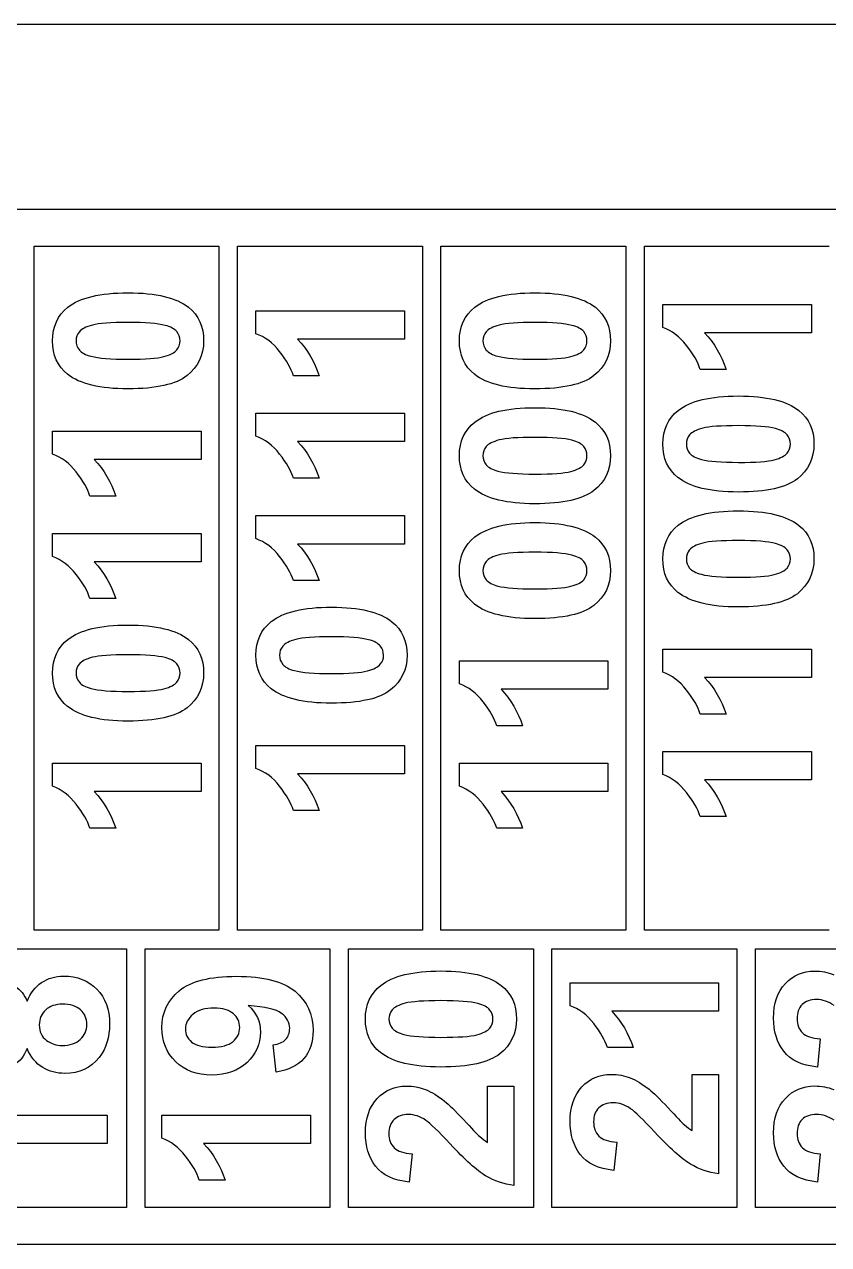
# Model space of a CAD drawing. Header units: millimetres. Extents: x -30 to 404, y 52 to 300.
# Drawn here: x 253.5 to 297, y 52 to 118 of the extents above; entities that cross this region are included whole.
import ezdxf

# ---------------------------------------------------------------- set-up
doc = ezdxf.new("R2010")
doc.units = ezdxf.units.MM
doc.layers.get('0').update_dxf_attribs({"lineweight": 25, "true_color": 0xffffff})
doc.layers.add('Gravure1', color=3, linetype='Continuous', lineweight=25, true_color=0x00ff00)

msp = doc.modelspace()

# ---------------------------------------------------------------- linework, layer by layer
for p, q in [((346, 118), (120, 118)), ((10, 108), (404, 108)), ((404, 52), (10, 52))]:
    msp.add_line(p, q)
at = {"layer": 'Gravure1'}
for p, q in [((254, 69), (254, 106)), ((254, 106), (264, 106)), ((264, 106), (264, 69)), ((265, 69), (265, 106)), ((265, 106), (275, 106)), ((275, 106), (275, 69)), ((276, 69), (276, 106)), ((276, 106), (286, 106)), ((286, 106), (286, 69)), ((287, 69), (287, 106)), ((287, 106), (297, 106)), ((266, 101.27), (266, 102.514)), ((266, 102.514), (274.033, 102.514)), ((274.033, 102.514), (274.033, 100.981)), ((288, 101.606), (288, 102.85)), ((288, 102.85), (296.033, 102.85)), ((296.033, 102.85), (296.033, 101.316)), ((274.033, 100.981), (268.254, 100.981)), ((296.033, 101.316), (290.254, 101.316)), ((291.417, 99.335), (290.025, 99.335)), ((269.417, 99), (268.025, 99)), ((266, 95.727), (266, 96.971)), ((266, 96.971), (274.033, 96.971)), ((274.033, 96.971), (274.033, 95.438)), ((255, 94.759), (255, 96.003)), ((255, 96.003), (263.033, 96.003)), ((263.033, 96.003), (263.033, 94.47)), ((274.033, 95.438), (268.254, 95.438)), ((263.033, 94.47), (257.254, 94.47)), ((269.417, 93.456), (268.025, 93.456)), ((258.417, 92.489), (257.025, 92.489)), ((266, 90.184), (266, 91.428)), ((266, 91.428), (274.033, 91.428)), ((274.033, 91.428), (274.033, 89.894)), ((255, 89.216), (255, 90.46)), ((255, 90.46), (263.033, 90.46)), ((263.033, 90.46), (263.033, 88.927)), ((274.033, 89.894), (268.254, 89.894)), ((263.033, 88.927), (257.254, 88.927)), ((269.417, 87.913), (268.025, 87.913)), ((258.417, 86.945), (257.025, 86.945)), ((288, 82.964), (288, 84.208)), ((288, 84.208), (296.033, 84.208)), ((296.033, 84.208), (296.033, 82.675)), ((277, 82.332), (277, 83.576)), ((277, 83.576), (285.033, 83.576)), ((285.033, 83.576), (285.033, 82.042)), ((296.033, 82.675), (290.254, 82.675)), ((285.033, 82.042), (279.254, 82.042)), ((291.417, 80.694), (290.025, 80.694)), ((280.417, 80.061), (279.025, 80.061)), ((266, 77.756), (266, 79)), ((266, 79), (274.033, 79)), ((274.033, 79), (274.033, 77.467)), ((288, 77.421), (288, 78.665)), ((288, 78.665), (296.033, 78.665)), ((296.033, 78.665), (296.033, 77.132)), ((255, 76.789), (255, 78.033)), ((255, 78.033), (263.033, 78.033)), ((263.033, 78.033), (263.033, 76.499)), ((277, 76.789), (277, 78.033)), ((277, 78.033), (285.033, 78.033)), ((285.033, 78.033), (285.033, 76.499)), ((274.033, 77.467), (268.254, 77.467)), ((296.033, 77.132), (290.254, 77.132)), ((263.033, 76.499), (257.254, 76.499)), ((285.033, 76.499), (279.254, 76.499)), ((269.417, 75.486), (268.025, 75.486)), ((291.417, 75.15), (290.025, 75.15)), ((258.417, 74.518), (257.025, 74.518)), ((280.417, 74.518), (279.025, 74.518)), ((264, 69), (254, 69)), ((275, 69), (265, 69)), ((286, 69), (276, 69)), ((297, 69), (287, 69)), ((249, 68), (259, 68)), ((259, 68), (259, 54)), ((260, 68), (270, 68)), ((260, 54), (260, 68)), ((270, 68), (270, 54)), ((271, 68), (281, 68)), ((271, 54), (271, 68)), ((281, 68), (281, 54)), ((282, 68), (292, 68)), ((282, 54), (282, 68)), ((292, 68), (292, 54)), ((293, 68), (303, 68)), ((293, 54), (293, 68)), ((282.984, 64.923), (282.984, 66.167)), ((282.984, 66.167), (291.016, 66.167)), ((291.016, 66.167), (291.016, 64.633)), ((291.016, 64.633), (285.237, 64.633)), ((267.095, 61.325), (266.932, 62.808)), ((296.505, 63.127), (296.353, 61.599)), ((286.4, 62.652), (285.008, 62.652)), ((289.592, 61.208), (291.016, 61.208)), ((289.592, 58.163), (289.592, 61.208)), ((291.016, 61.208), (291.016, 55.833)), ((278.523, 60.575), (279.948, 60.575)), ((278.523, 57.53), (278.523, 60.575)), ((279.948, 60.575), (279.948, 55.201)), ((249.913, 58.993), (257.946, 58.993)), ((257.946, 58.993), (257.946, 57.46)), ((260.913, 57.758), (260.913, 59.002)), ((260.913, 59.002), (268.946, 59.002)), ((268.946, 59.002), (268.946, 57.468)), ((257.946, 57.46), (252.167, 57.46)), ((268.946, 57.468), (263.167, 57.468)), ((285.505, 57.541), (285.353, 56.013)), ((274.436, 56.908), (274.284, 55.38)), ((296.505, 56.914), (296.353, 55.385)), ((264.33, 55.487), (262.937, 55.487)), ((259, 54), (249, 54)), ((270, 54), (260, 54)), ((281, 54), (271, 54)), ((292, 54), (282, 54)), ((303, 54), (293, 54))]:
    msp.add_line(p, q, dxfattribs=at)
for points in [[(255.83, 102.702), (256.485, 103.222), (257.571, 103.482), (259.087, 103.482)], [(259.087, 103.482), (260.601, 103.482), (261.689, 103.22), (262.35, 102.697)], [(277.83, 102.702), (278.485, 103.222), (279.571, 103.482), (281.087, 103.482)], [(281.087, 103.482), (282.601, 103.482), (283.689, 103.22), (284.35, 102.697)], [(255, 100.885), (255, 101.66), (255.277, 102.265), (255.83, 102.702)], [(262.35, 102.697), (262.896, 102.263), (263.169, 101.66), (263.169, 100.885)], [(277, 100.885), (277, 101.66), (277.277, 102.265), (277.83, 102.702)], [(284.35, 102.697), (284.896, 102.263), (285.169, 101.66), (285.169, 100.885)], [(257.153, 101.737), (256.802, 101.642), (256.567, 101.523), (256.449, 101.379)], [(259.087, 101.878), (258.149, 101.878), (257.504, 101.831), (257.153, 101.737)], [(261.084, 101.72), (260.691, 101.825), (260.026, 101.878), (259.087, 101.878)], [(261.72, 101.382), (261.602, 101.528), (261.39, 101.64), (261.084, 101.72)], [(279.153, 101.737), (278.802, 101.642), (278.567, 101.523), (278.449, 101.379)], [(281.087, 101.878), (280.149, 101.878), (279.504, 101.831), (279.153, 101.737)], [(283.084, 101.72), (282.691, 101.825), (282.026, 101.878), (281.087, 101.878)], [(283.72, 101.382), (283.602, 101.528), (283.39, 101.64), (283.084, 101.72)], [(256.449, 101.379), (256.331, 101.235), (256.272, 101.07), (256.272, 100.885)], [(261.897, 100.885), (261.897, 101.07), (261.838, 101.236), (261.72, 101.382)], [(267.28, 100.304), (266.915, 100.774), (266.488, 101.096), (266, 101.27)], [(268.254, 100.981), (268.778, 100.421), (269.165, 99.76), (269.417, 99)], [(278.449, 101.379), (278.331, 101.235), (278.272, 101.07), (278.272, 100.885)], [(283.897, 100.885), (283.897, 101.07), (283.838, 101.236), (283.72, 101.382)], [(289.28, 100.639), (288.915, 101.109), (288.488, 101.431), (288, 101.606)], [(290.254, 101.316), (290.778, 100.756), (291.165, 100.095), (291.417, 99.335)], [(255.818, 99.073), (255.273, 99.506), (255, 100.11), (255, 100.885)], [(256.272, 100.885), (256.272, 100.699), (256.331, 100.534), (256.449, 100.388)], [(256.449, 100.388), (256.567, 100.243), (256.779, 100.13), (257.085, 100.05)], [(261.022, 100.034), (261.373, 100.128), (261.607, 100.247), (261.723, 100.391)], [(261.723, 100.391), (261.839, 100.535), (261.897, 100.699), (261.897, 100.885)], [(263.169, 100.885), (263.169, 100.107), (262.87, 99.479), (262.271, 99.002)], [(277.818, 99.073), (277.273, 99.506), (277, 100.11), (277, 100.885)], [(278.272, 100.885), (278.272, 100.699), (278.331, 100.534), (278.449, 100.388)], [(278.449, 100.388), (278.567, 100.243), (278.779, 100.13), (279.085, 100.05)], [(283.022, 100.034), (283.373, 100.128), (283.607, 100.247), (283.723, 100.391)], [(283.723, 100.391), (283.839, 100.535), (283.897, 100.699), (283.897, 100.885)], [(285.169, 100.885), (285.169, 100.107), (284.87, 99.479), (284.271, 99.002)], [(290.025, 99.335), (289.894, 99.735), (289.645, 100.17), (289.28, 100.639)], [(257.085, 100.05), (257.481, 99.944), (258.149, 99.891), (259.087, 99.891)], [(259.087, 99.891), (260.026, 99.891), (260.671, 99.939), (261.022, 100.034)], [(268.025, 99), (267.894, 99.4), (267.645, 99.834), (267.28, 100.304)], [(279.085, 100.05), (279.481, 99.944), (280.149, 99.891), (281.087, 99.891)], [(281.087, 99.891), (282.026, 99.891), (282.671, 99.939), (283.022, 100.034)], [(259.071, 98.287), (257.565, 98.287), (256.481, 98.549), (255.818, 99.073)], [(262.271, 99.002), (261.673, 98.526), (260.606, 98.287), (259.071, 98.287)], [(281.071, 98.287), (279.565, 98.287), (278.481, 98.549), (277.818, 99.073)], [(284.271, 99.002), (283.673, 98.526), (282.606, 98.287), (281.071, 98.287)], [(288.83, 97.12), (289.485, 97.641), (290.571, 97.901), (292.087, 97.901)], [(292.087, 97.901), (293.601, 97.901), (294.689, 97.639), (295.35, 97.115)], [(277.83, 96.488), (278.485, 97.008), (279.571, 97.268), (281.087, 97.268)], [(281.087, 97.268), (282.601, 97.268), (283.689, 97.007), (284.35, 96.483)], [(288, 95.304), (288, 96.079), (288.277, 96.684), (288.83, 97.12)], [(295.35, 97.115), (295.896, 96.682), (296.169, 96.079), (296.169, 95.304)], [(277, 94.672), (277, 95.446), (277.277, 96.051), (277.83, 96.488)], [(284.35, 96.483), (284.896, 96.05), (285.169, 95.446), (285.169, 94.672)], [(267.28, 94.761), (266.915, 95.23), (266.488, 95.553), (266, 95.727)], [(289.449, 95.798), (289.331, 95.654), (289.272, 95.489), (289.272, 95.304)], [(290.153, 96.155), (289.802, 96.061), (289.567, 95.942), (289.449, 95.798)], [(292.087, 96.297), (291.149, 96.297), (290.504, 96.25), (290.153, 96.155)], [(294.084, 96.138), (293.691, 96.244), (293.026, 96.297), (292.087, 96.297)], [(294.72, 95.8), (294.602, 95.946), (294.39, 96.059), (294.084, 96.138)], [(294.897, 95.304), (294.897, 95.489), (294.838, 95.655), (294.72, 95.8)], [(268.254, 95.438), (268.778, 94.877), (269.165, 94.217), (269.417, 93.456)], [(278.449, 95.165), (278.331, 95.021), (278.272, 94.857), (278.272, 94.672)], [(279.153, 95.523), (278.802, 95.429), (278.567, 95.309), (278.449, 95.165)], [(281.087, 95.664), (280.149, 95.664), (279.504, 95.617), (279.153, 95.523)], [(283.084, 95.506), (282.691, 95.611), (282.026, 95.664), (281.087, 95.664)], [(283.72, 95.168), (283.602, 95.314), (283.39, 95.426), (283.084, 95.506)], [(283.897, 94.672), (283.897, 94.857), (283.838, 95.022), (283.72, 95.168)], [(288.818, 93.492), (288.273, 93.925), (288, 94.529), (288, 95.304)], [(289.272, 95.304), (289.272, 95.118), (289.331, 94.953), (289.449, 94.807)], [(294.723, 94.81), (294.839, 94.953), (294.897, 95.118), (294.897, 95.304)], [(296.169, 95.304), (296.169, 94.525), (295.87, 93.898), (295.271, 93.421)], [(256.28, 93.793), (255.915, 94.263), (255.488, 94.585), (255, 94.759)], [(257.254, 94.47), (257.778, 93.909), (258.165, 93.249), (258.417, 92.489)], [(268.025, 93.456), (267.894, 93.856), (267.645, 94.291), (267.28, 94.761)], [(277.818, 92.859), (277.273, 93.292), (277, 93.896), (277, 94.672)], [(278.272, 94.672), (278.272, 94.486), (278.331, 94.32), (278.449, 94.175)], [(283.723, 94.177), (283.839, 94.321), (283.897, 94.486), (283.897, 94.672)], [(285.169, 94.672), (285.169, 93.893), (284.87, 93.265), (284.271, 92.789)], [(289.449, 94.807), (289.567, 94.662), (289.779, 94.549), (290.085, 94.469)], [(290.085, 94.469), (290.481, 94.363), (291.149, 94.31), (292.087, 94.31)], [(292.087, 94.31), (293.026, 94.31), (293.671, 94.358), (294.022, 94.452)], [(294.022, 94.452), (294.373, 94.547), (294.607, 94.666), (294.723, 94.81)], [(257.025, 92.489), (256.894, 92.888), (256.645, 93.323), (256.28, 93.793)], [(278.449, 94.175), (278.567, 94.029), (278.779, 93.916), (279.085, 93.836)], [(279.085, 93.836), (279.481, 93.731), (280.149, 93.678), (281.087, 93.678)], [(281.087, 93.678), (282.026, 93.678), (282.671, 93.725), (283.022, 93.82)], [(283.022, 93.82), (283.373, 93.914), (283.607, 94.034), (283.723, 94.177)], [(292.071, 92.706), (290.565, 92.706), (289.481, 92.968), (288.818, 93.492)], [(295.271, 93.421), (294.673, 92.944), (293.606, 92.706), (292.071, 92.706)], [(281.071, 92.073), (279.565, 92.073), (278.481, 92.335), (277.818, 92.859)], [(284.271, 92.789), (283.673, 92.312), (282.606, 92.073), (281.071, 92.073)], [(288.83, 90.907), (289.485, 91.427), (290.571, 91.687), (292.087, 91.687)], [(292.087, 91.687), (293.601, 91.687), (294.689, 91.425), (295.35, 90.901)], [(277.83, 90.274), (278.485, 90.795), (279.571, 91.055), (281.087, 91.055)], [(281.087, 91.055), (282.601, 91.055), (283.689, 90.793), (284.35, 90.269)], [(288, 89.09), (288, 89.865), (288.277, 90.47), (288.83, 90.907)], [(295.35, 90.901), (295.896, 90.468), (296.169, 89.865), (296.169, 89.09)], [(267.28, 89.217), (266.915, 89.687), (266.488, 90.009), (266, 90.184)], [(268.254, 89.894), (268.778, 89.334), (269.165, 88.673), (269.417, 87.913)], [(277, 88.458), (277, 89.232), (277.277, 89.838), (277.83, 90.274)], [(284.35, 90.269), (284.896, 89.836), (285.169, 89.232), (285.169, 88.458)], [(290.153, 89.942), (289.802, 89.847), (289.567, 89.728), (289.449, 89.584)], [(292.087, 90.083), (291.149, 90.083), (290.504, 90.036), (290.153, 89.942)], [(294.084, 89.925), (293.691, 90.03), (293.026, 90.083), (292.087, 90.083)], [(294.72, 89.587), (294.602, 89.732), (294.39, 89.845), (294.084, 89.925)], [(256.28, 88.25), (255.915, 88.719), (255.488, 89.041), (255, 89.216)], [(268.025, 87.913), (267.894, 88.313), (267.645, 88.748), (267.28, 89.217)], [(279.153, 89.309), (278.802, 89.215), (278.567, 89.096), (278.449, 88.952)], [(281.087, 89.45), (280.149, 89.45), (279.504, 89.403), (279.153, 89.309)], [(283.084, 89.292), (282.691, 89.398), (282.026, 89.45), (281.087, 89.45)], [(283.72, 88.954), (283.602, 89.1), (283.39, 89.213), (283.084, 89.292)], [(289.449, 89.584), (289.331, 89.44), (289.272, 89.275), (289.272, 89.09)], [(294.897, 89.09), (294.897, 89.275), (294.838, 89.441), (294.72, 89.587)], [(257.254, 88.927), (257.778, 88.366), (258.165, 87.706), (258.417, 86.945)], [(277.818, 86.645), (277.273, 87.078), (277, 87.683), (277, 88.458)], [(278.449, 88.952), (278.331, 88.807), (278.272, 88.643), (278.272, 88.458)], [(278.272, 88.458), (278.272, 88.272), (278.331, 88.106), (278.449, 87.961)], [(283.897, 88.458), (283.897, 88.643), (283.838, 88.808), (283.72, 88.954)], [(283.723, 87.963), (283.839, 88.107), (283.897, 88.272), (283.897, 88.458)], [(285.169, 88.458), (285.169, 87.679), (284.87, 87.051), (284.271, 86.575)], [(288.818, 87.278), (288.273, 87.711), (288, 88.315), (288, 89.09)], [(289.272, 89.09), (289.272, 88.904), (289.331, 88.739), (289.449, 88.593)], [(289.449, 88.593), (289.567, 88.448), (289.779, 88.335), (290.085, 88.255)], [(294.022, 88.239), (294.373, 88.333), (294.607, 88.452), (294.723, 88.596)], [(294.723, 88.596), (294.839, 88.74), (294.897, 88.904), (294.897, 89.09)], [(296.169, 89.09), (296.169, 88.312), (295.87, 87.684), (295.271, 87.207)], [(257.025, 86.945), (256.894, 87.345), (256.645, 87.78), (256.28, 88.25)], [(278.449, 87.961), (278.567, 87.816), (278.779, 87.703), (279.085, 87.622)], [(283.022, 87.606), (283.373, 87.701), (283.607, 87.82), (283.723, 87.963)], [(290.085, 88.255), (290.481, 88.149), (291.149, 88.096), (292.087, 88.096)], [(292.087, 88.096), (293.026, 88.096), (293.671, 88.144), (294.022, 88.239)], [(279.085, 87.622), (279.481, 87.517), (280.149, 87.464), (281.087, 87.464)], [(281.087, 87.464), (282.026, 87.464), (282.671, 87.511), (283.022, 87.606)], [(292.071, 86.492), (290.565, 86.492), (289.481, 86.754), (288.818, 87.278)], [(295.271, 87.207), (294.673, 86.731), (293.606, 86.492), (292.071, 86.492)], [(266.83, 85.699), (267.485, 86.219), (268.571, 86.479), (270.087, 86.479)], [(270.087, 86.479), (271.601, 86.479), (272.689, 86.217), (273.35, 85.693)], [(281.071, 85.86), (279.565, 85.86), (278.481, 86.122), (277.818, 86.645)], [(284.271, 86.575), (283.673, 86.098), (282.606, 85.86), (281.071, 85.86)], [(255.83, 84.731), (256.485, 85.251), (257.571, 85.511), (259.087, 85.511)], [(259.087, 85.511), (260.601, 85.511), (261.689, 85.249), (262.35, 84.726)], [(266, 83.882), (266, 84.657), (266.277, 85.262), (266.83, 85.699)], [(273.35, 85.693), (273.896, 85.26), (274.169, 84.657), (274.169, 83.882)], [(255, 82.915), (255, 83.689), (255.277, 84.294), (255.83, 84.731)], [(262.35, 84.726), (262.896, 84.293), (263.169, 83.689), (263.169, 82.915)], [(268.153, 84.734), (267.802, 84.639), (267.567, 84.52), (267.449, 84.376)], [(270.087, 84.875), (269.149, 84.875), (268.504, 84.828), (268.153, 84.734)], [(272.084, 84.716), (271.691, 84.822), (271.026, 84.875), (270.087, 84.875)], [(272.72, 84.379), (272.602, 84.524), (272.39, 84.637), (272.084, 84.716)], [(259.087, 83.907), (258.149, 83.907), (257.504, 83.86), (257.153, 83.766)], [(261.084, 83.749), (260.691, 83.854), (260.026, 83.907), (259.087, 83.907)], [(266.818, 82.07), (266.273, 82.503), (266, 83.107), (266, 83.882)], [(267.449, 84.376), (267.331, 84.232), (267.272, 84.067), (267.272, 83.882)], [(267.272, 83.882), (267.272, 83.696), (267.331, 83.531), (267.449, 83.385)], [(272.897, 83.882), (272.897, 84.067), (272.838, 84.233), (272.72, 84.379)], [(272.723, 83.388), (272.839, 83.532), (272.897, 83.696), (272.897, 83.882)], [(274.169, 83.882), (274.169, 83.104), (273.87, 82.476), (273.271, 81.999)], [(256.449, 83.408), (256.331, 83.264), (256.272, 83.1), (256.272, 82.915)], [(257.153, 83.766), (256.802, 83.671), (256.567, 83.552), (256.449, 83.408)], [(261.72, 83.411), (261.602, 83.557), (261.39, 83.669), (261.084, 83.749)], [(261.897, 82.915), (261.897, 83.1), (261.838, 83.265), (261.72, 83.411)], [(267.449, 83.385), (267.567, 83.24), (267.779, 83.127), (268.085, 83.047)], [(272.022, 83.03), (272.373, 83.125), (272.607, 83.244), (272.723, 83.388)], [(255.818, 81.102), (255.273, 81.535), (255, 82.139), (255, 82.915)], [(256.272, 82.915), (256.272, 82.729), (256.331, 82.563), (256.449, 82.418)], [(261.723, 82.42), (261.839, 82.564), (261.897, 82.729), (261.897, 82.915)], [(263.169, 82.915), (263.169, 82.136), (262.87, 81.508), (262.271, 81.031)], [(268.085, 83.047), (268.481, 82.941), (269.149, 82.888), (270.087, 82.888)], [(270.087, 82.888), (271.026, 82.888), (271.671, 82.936), (272.022, 83.03)], [(289.28, 81.998), (288.915, 82.468), (288.488, 82.79), (288, 82.964)], [(290.254, 82.675), (290.778, 82.114), (291.165, 81.454), (291.417, 80.694)], [(256.449, 82.418), (256.567, 82.272), (256.779, 82.159), (257.085, 82.079)], [(257.085, 82.079), (257.481, 81.973), (258.149, 81.921), (259.087, 81.921)], [(259.087, 81.921), (260.026, 81.921), (260.671, 81.968), (261.022, 82.063)], [(261.022, 82.063), (261.373, 82.157), (261.607, 82.277), (261.723, 82.42)], [(270.071, 81.284), (268.565, 81.284), (267.481, 81.546), (266.818, 82.07)], [(273.271, 81.999), (272.673, 81.523), (271.606, 81.284), (270.071, 81.284)], [(278.28, 81.365), (277.915, 81.835), (277.488, 82.157), (277, 82.332)], [(279.254, 82.042), (279.778, 81.482), (280.165, 80.821), (280.417, 80.061)], [(290.025, 80.694), (289.894, 81.093), (289.645, 81.528), (289.28, 81.998)], [(279.025, 80.061), (278.894, 80.461), (278.645, 80.896), (278.28, 81.365)], [(259.071, 80.316), (257.565, 80.316), (256.481, 80.578), (255.818, 81.102)], [(262.271, 81.031), (261.673, 80.555), (260.606, 80.316), (259.071, 80.316)], [(267.28, 76.79), (266.915, 77.26), (266.488, 77.582), (266, 77.756)], [(268.254, 77.467), (268.778, 76.906), (269.165, 76.246), (269.417, 75.486)], [(289.28, 76.455), (288.915, 76.924), (288.488, 77.246), (288, 77.421)], [(256.28, 75.822), (255.915, 76.292), (255.488, 76.614), (255, 76.789)], [(268.025, 75.486), (267.894, 75.885), (267.645, 76.32), (267.28, 76.79)], [(278.28, 75.822), (277.915, 76.292), (277.488, 76.614), (277, 76.789)], [(290.254, 77.132), (290.778, 76.571), (291.165, 75.911), (291.417, 75.15)], [(257.254, 76.499), (257.778, 75.939), (258.165, 75.278), (258.417, 74.518)], [(279.254, 76.499), (279.778, 75.939), (280.165, 75.278), (280.417, 74.518)], [(290.025, 75.15), (289.894, 75.55), (289.645, 75.985), (289.28, 76.455)], [(257.025, 74.518), (256.894, 74.918), (256.645, 75.352), (256.28, 75.822)], [(279.025, 74.518), (278.894, 74.918), (278.645, 75.352), (278.28, 75.822)], [(272.746, 66.019), (273.401, 66.539), (274.486, 66.799), (276.003, 66.799)], [(276.003, 66.799), (277.516, 66.799), (278.604, 66.537), (279.266, 66.014)], [(294.622, 66.118), (295.048, 66.569), (295.577, 66.794), (296.21, 66.794)], [(296.21, 66.794), (296.57, 66.794), (296.914, 66.729), (297.239, 66.6)], [(253.629, 65.162), (253.807, 65.607), (254.067, 65.944), (254.409, 66.175)], [(254.409, 66.175), (254.751, 66.406), (255.146, 66.522), (255.594, 66.522)], [(255.594, 66.522), (256.332, 66.522), (256.933, 66.286), (257.394, 65.815)], [(261.854, 65.733), (262.482, 66.253), (263.515, 66.513), (264.952, 66.513)], [(264.952, 66.513), (266.414, 66.513), (267.469, 66.242), (268.116, 65.701)], [(271.916, 64.202), (271.916, 64.977), (272.192, 65.582), (272.746, 66.019)], [(279.266, 66.014), (279.812, 65.581), (280.084, 64.977), (280.084, 64.202)], [(293.984, 64.256), (293.984, 65.046), (294.196, 65.667), (294.622, 66.118)], [(252.966, 65.976), (253.256, 65.783), (253.477, 65.512), (253.629, 65.162)], [(257.394, 65.815), (257.856, 65.344), (258.087, 64.718), (258.087, 63.935)], [(260.913, 63.736), (260.913, 64.548), (261.227, 65.213), (261.854, 65.733)], [(268.116, 65.701), (268.763, 65.159), (269.087, 64.453), (269.087, 63.584)], [(254.625, 64.688), (254.398, 64.477), (254.284, 64.209), (254.284, 63.886)], [(255.528, 65.004), (255.154, 65.004), (254.853, 64.899), (254.625, 64.688)], [(256.514, 64.693), (256.286, 64.9), (255.958, 65.004), (255.528, 65.004)], [(256.855, 63.908), (256.855, 64.224), (256.741, 64.486), (256.514, 64.693)], [(263.745, 64.795), (263.25, 64.795), (262.867, 64.681), (262.594, 64.454)], [(264.771, 64.492), (264.539, 64.694), (264.197, 64.795), (263.745, 64.795)], [(267.385, 64.506), (267.094, 64.727), (266.49, 64.869), (265.574, 64.931)], [(265.574, 64.931), (266.021, 64.545), (266.244, 64.063), (266.244, 63.486)], [(273.365, 64.696), (273.246, 64.552), (273.187, 64.388), (273.187, 64.202)], [(274.068, 65.054), (273.717, 64.959), (273.483, 64.84), (273.365, 64.696)], [(276.003, 65.195), (275.064, 65.195), (274.419, 65.148), (274.068, 65.054)], [(278, 65.037), (277.607, 65.142), (276.941, 65.195), (276.003, 65.195)], [(278.635, 64.699), (278.517, 64.845), (278.305, 64.957), (278, 65.037)], [(278.813, 64.202), (278.813, 64.388), (278.754, 64.553), (278.635, 64.699)], [(284.264, 63.956), (283.898, 64.426), (283.472, 64.748), (282.984, 64.923)], [(295.531, 64.98), (295.347, 64.796), (295.255, 64.542), (295.255, 64.218)], [(296.32, 65.255), (295.978, 65.255), (295.715, 65.163), (295.531, 64.98)], [(297.257, 64.938), (296.941, 65.15), (296.629, 65.255), (296.32, 65.255)], [(262.594, 64.454), (262.321, 64.226), (262.184, 63.963), (262.184, 63.665)], [(265.12, 63.747), (265.12, 64.042), (265.004, 64.29), (264.771, 64.492)], [(267.822, 63.698), (267.822, 64.015), (267.676, 64.284), (267.385, 64.506)], [(272.734, 62.39), (272.188, 62.823), (271.916, 63.427), (271.916, 64.202)], [(273.187, 64.202), (273.187, 64.017), (273.246, 63.851), (273.365, 63.706)], [(278.639, 63.708), (278.755, 63.852), (278.813, 64.017), (278.813, 64.202)], [(280.084, 64.202), (280.084, 63.424), (279.785, 62.796), (279.187, 62.319)], [(285.237, 64.633), (285.761, 64.073), (286.149, 63.412), (286.4, 62.652)], [(294.535, 62.456), (294.167, 62.936), (293.984, 63.536), (293.984, 64.256)], [(295.255, 64.218), (295.255, 63.898), (295.352, 63.643), (295.545, 63.454)], [(254.284, 63.886), (254.284, 63.511), (254.413, 63.232), (254.672, 63.048)], [(256.5, 63.097), (256.737, 63.314), (256.855, 63.584), (256.855, 63.908)], [(258.087, 63.935), (258.087, 63.207), (257.896, 62.601), (257.515, 62.118)], [(261.658, 61.894), (261.161, 62.376), (260.913, 62.99), (260.913, 63.736)], [(262.184, 63.665), (262.184, 63.381), (262.296, 63.146), (262.52, 62.958)], [(264.758, 62.983), (265, 63.187), (265.12, 63.442), (265.12, 63.747)], [(266.244, 63.486), (266.244, 62.856), (266.001, 62.313), (265.516, 61.856)], [(267.603, 63.093), (267.749, 63.245), (267.822, 63.447), (267.822, 63.698)], [(269.087, 63.584), (269.087, 62.958), (268.921, 62.452), (268.588, 62.067)], [(273.365, 63.706), (273.483, 63.56), (273.695, 63.447), (274, 63.367)], [(274, 63.367), (274.397, 63.261), (275.064, 63.209), (276.003, 63.209)], [(277.937, 63.351), (278.289, 63.445), (278.523, 63.565), (278.639, 63.708)], [(285.008, 62.652), (284.877, 63.052), (284.629, 63.487), (284.264, 63.956)], [(295.545, 63.454), (295.738, 63.265), (296.058, 63.156), (296.505, 63.127)], [(254.672, 63.048), (254.93, 62.864), (255.21, 62.772), (255.513, 62.772)], [(255.513, 62.772), (255.934, 62.772), (256.263, 62.881), (256.5, 63.097)], [(262.52, 62.958), (262.744, 62.771), (263.111, 62.678), (263.62, 62.678)], [(263.62, 62.678), (264.137, 62.678), (264.516, 62.779), (264.758, 62.983)], [(266.932, 62.808), (267.234, 62.845), (267.458, 62.94), (267.603, 63.093)], [(276.003, 63.209), (276.941, 63.209), (277.586, 63.256), (277.937, 63.351)], [(253.629, 62.598), (253.462, 62.202), (253.232, 61.914), (252.939, 61.733)], [(254.467, 61.583), (254.105, 61.798), (253.826, 62.136), (253.629, 62.598)], [(257.515, 62.118), (257.063, 61.547), (256.445, 61.261), (255.659, 61.261)], [(268.588, 62.067), (268.256, 61.681), (267.758, 61.434), (267.095, 61.325)], [(275.987, 61.604), (274.481, 61.604), (273.397, 61.866), (272.734, 62.39)], [(279.187, 62.319), (278.588, 61.843), (277.522, 61.604), (275.987, 61.604)], [(296.353, 61.599), (295.508, 61.69), (294.902, 61.975), (294.535, 62.456)], [(255.659, 61.261), (255.226, 61.261), (254.829, 61.369), (254.467, 61.583)], [(263.62, 61.172), (262.809, 61.172), (262.155, 61.413), (261.658, 61.894)], [(265.516, 61.856), (265.031, 61.4), (264.398, 61.172), (263.62, 61.172)], [(283.622, 60.531), (284.048, 60.982), (284.577, 61.208), (285.21, 61.208)], [(285.21, 61.208), (285.57, 61.208), (285.914, 61.143), (286.239, 61.014)], [(286.239, 61.014), (286.565, 60.885), (286.906, 60.68), (287.262, 60.4)], [(272.554, 59.899), (272.98, 60.35), (273.509, 60.575), (274.142, 60.575)], [(274.142, 60.575), (274.502, 60.575), (274.845, 60.51), (275.171, 60.381)], [(275.171, 60.381), (275.497, 60.252), (275.838, 60.047), (276.194, 59.767)], [(282.984, 58.67), (282.984, 59.46), (283.196, 60.08), (283.622, 60.531)], [(287.262, 60.4), (287.498, 60.214), (287.839, 59.88), (288.283, 59.396)], [(294.622, 59.904), (295.048, 60.355), (295.577, 60.58), (296.21, 60.58)], [(296.21, 60.58), (296.57, 60.58), (296.914, 60.516), (297.239, 60.386)], [(271.916, 58.037), (271.916, 58.827), (272.128, 59.448), (272.554, 59.899)], [(276.194, 59.767), (276.43, 59.582), (276.771, 59.247), (277.215, 58.763)], [(285.32, 59.669), (284.978, 59.669), (284.715, 59.577), (284.531, 59.393)], [(286.257, 59.352), (285.941, 59.563), (285.629, 59.669), (285.32, 59.669)], [(293.984, 58.042), (293.984, 58.832), (294.196, 59.453), (294.622, 59.904)], [(273.463, 58.761), (273.279, 58.577), (273.187, 58.323), (273.187, 57.999)], [(274.252, 59.036), (273.91, 59.036), (273.647, 58.944), (273.463, 58.761)], [(275.189, 58.719), (274.873, 58.931), (274.561, 59.036), (274.252, 59.036)], [(277.215, 58.763), (277.659, 58.279), (277.953, 57.973), (278.099, 57.843)], [(284.531, 59.393), (284.347, 59.209), (284.255, 58.956), (284.255, 58.632)], [(287.567, 58.08), (286.924, 58.772), (286.487, 59.196), (286.257, 59.352)], [(288.283, 59.396), (288.727, 58.912), (289.021, 58.605), (289.167, 58.476)], [(295.531, 58.766), (295.347, 58.582), (295.255, 58.328), (295.255, 58.004)], [(296.32, 59.042), (295.978, 59.042), (295.715, 58.95), (295.531, 58.766)], [(297.257, 58.725), (296.941, 58.936), (296.629, 59.042), (296.32, 59.042)], [(276.499, 57.448), (275.856, 58.139), (275.419, 58.563), (275.189, 58.719)], [(283.535, 56.869), (283.167, 57.349), (282.984, 57.949), (282.984, 58.67)], [(284.255, 58.632), (284.255, 58.311), (284.352, 58.057), (284.545, 57.868)], [(289.486, 56.356), (289.004, 56.648), (288.364, 57.222), (287.567, 58.08)], [(289.167, 58.476), (289.312, 58.347), (289.454, 58.242), (289.592, 58.163)], [(262.193, 56.791), (261.828, 57.261), (261.401, 57.583), (260.913, 57.758)], [(263.167, 57.468), (263.69, 56.908), (264.078, 56.247), (264.33, 55.487)], [(272.467, 56.237), (272.099, 56.717), (271.916, 57.317), (271.916, 58.037)], [(273.187, 57.999), (273.187, 57.679), (273.284, 57.424), (273.477, 57.235)], [(278.417, 55.724), (277.936, 56.015), (277.296, 56.59), (276.499, 57.448)], [(278.099, 57.843), (278.244, 57.714), (278.386, 57.61), (278.523, 57.53)], [(284.545, 57.868), (284.738, 57.679), (285.058, 57.57), (285.505, 57.541)], [(294.535, 56.242), (294.167, 56.722), (293.984, 57.322), (293.984, 58.042)], [(295.255, 58.004), (295.255, 57.684), (295.352, 57.429), (295.545, 57.24)], [(262.937, 55.487), (262.807, 55.887), (262.558, 56.321), (262.193, 56.791)], [(273.477, 57.235), (273.669, 57.046), (273.989, 56.937), (274.436, 56.908)], [(285.353, 56.013), (284.508, 56.103), (283.902, 56.389), (283.535, 56.869)], [(295.545, 57.24), (295.738, 57.051), (296.058, 56.942), (296.505, 56.914)], [(274.284, 55.38), (273.44, 55.471), (272.834, 55.756), (272.467, 56.237)], [(291.016, 55.833), (290.478, 55.891), (289.967, 56.065), (289.486, 56.356)], [(296.353, 55.385), (295.508, 55.476), (294.902, 55.762), (294.535, 56.242)], [(279.948, 55.201), (279.41, 55.258), (278.899, 55.433), (278.417, 55.724)]]:
    msp.add_open_spline(points, degree=3, dxfattribs=at)

doc.saveas('drawing.dxf')
